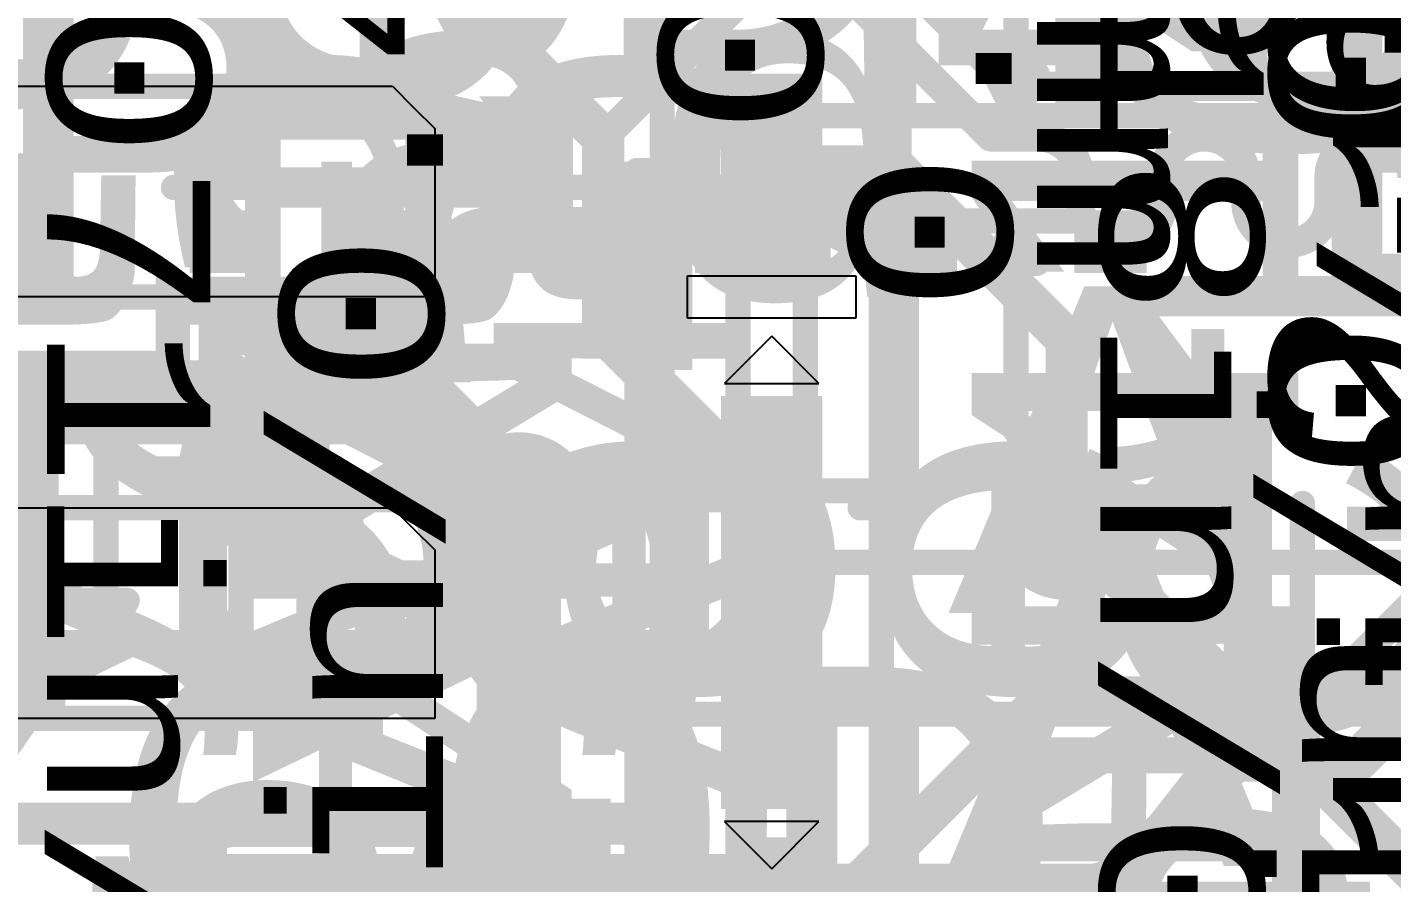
# Model space of a CAD drawing. Header units: inches. Extents: x -2.12 to 4.45, y -3.15 to 1.57.
# Drawn here: x 2.0811 to 2.405, y -0.9646 to -0.7616 of the extents above; entities that cross this region are included whole.
import ezdxf

# ---------------------------------------------------------------- set-up
doc = ezdxf.new("R2010")
doc.units = ezdxf.units.IN
doc.header["$MEASUREMENT"] = 0
for name, color, linetype in [('Bottom', 5, 'Continuous'), ('Bottom 3D Body', 56, 'Continuous'), ('Bottom Solder', 6, 'Continuous'), ('Measures', 56, 'Continuous'), ('Route Tool Path', 216, 'Continuous'), ('tDocu', 76, 'Continuous'), ('Top', 1, 'Continuous'), ('Top Overlay', 2, 'Continuous'), ('Top Paste', 8, 'Continuous'), ('Top Solder', 216, 'Continuous'), ('Top Value', 56, 'Continuous'), ('tPlace', 56, 'Continuous'), ('Via Holes', 16, 'Continuous')]:
    doc.layers.add(name, color=color, linetype=linetype)
doc.styles.add('Arial', font='', dxfattribs={"height": 0.2})
doc.styles.add('Courier New', font='', dxfattribs={"height": 0.2})
doc.styles.get('Arial').set_extended_font_data('Arial')
doc.styles.get('Courier New').set_extended_font_data('Courier New')

# ---------------------------------------------------------------- blocks, each defined once
blk = doc.blocks.new('SOD323_NEX_L_3')
at = {"layer": 'Measures', "const_width": 0.006}
blk.add_lwpolyline([(-0.103, 0.158), (-0.053, 0.158)], dxfattribs=at)
at = {"layer": 'Measures', "const_width": 0.003}
blk.add_lwpolyline([(-0.1045, 0.158, 1), (-0.1015, 0.158, 1)], format="xyb", close=True, dxfattribs=at)
at = {"layer": 'Measures', "style": 'Courier New'}
for s, p in [('0.106in/2.692mm', (-0.159, 0.178)), ('0.018in/0.457mm', (-0.199, 0.078))]:
    blk.add_text(s, height=0.03875, dxfattribs=at).set_placement(p)
blk = doc.blocks.new('SOD_123_ONS_L_6')
at = {"layer": 'Measures', "style": 'Courier New'}
for s, p in [('Default Padstyle: RX36Y28D0T', (-0.599, -0.339)), ('Alt 1 Padstyle: OX60Y90D30P', (-0.583, -0.414)), ('Alt 2 Padstyle: OX90Y60D30P', (-0.583, -0.489))]:
    blk.add_text(s, height=0.0775, dxfattribs=at).set_placement(p)
blk = doc.blocks.new('SOD_123_ONS_L_7')
at = {"layer": 'Measures', "style": 'Courier New'}
for s, p in [('Default Padstyle: RX36Y28D0T', (-0.599, -0.339)), ('Alt 1 Padstyle: OX60Y90D30P', (-0.583, -0.414)), ('Alt 2 Padstyle: OX90Y60D30P', (-0.583, -0.489))]:
    blk.add_text(s, height=0.0775, dxfattribs=at).set_placement(p)
blk = doc.blocks.new('SOD323_NEX_L_8')
at = {"layer": 'Top'}
blk.add_hatch(color=1, dxfattribs=at).paths.add_polyline_path([(0.0175, 0.008), (0.059, 0.008), (0.059, -0.008), (0.0175, -0.008)])
at = {"layer": 'Top Paste'}
blk.add_hatch(color=8, dxfattribs=at).paths.add_polyline_path([(0.0175, 0.008), (0.059, 0.008), (0.059, -0.008), (0.0175, -0.008)])
at = {"layer": 'Top Solder'}
blk.add_hatch(color=216, dxfattribs=at).paths.add_polyline_path([(0.0135, 0.012), (0.063, 0.012), (0.063, -0.012), (0.0135, -0.012)])
at = {"layer": 'Measures', "const_width": 0.006}
for points in [[(0.053, 0.173), (0.053, 0.158)], [(0.063, 0.163), (0.053, 0.158)], [(0.063, 0.163), (0.063, 0.153)], [(0.053, 0.158), (0.063, 0.153)], [(0.053, 0.158), (0.103, 0.158)], [(0.053, 0.158), (0.053, 0.008)], [(-0.028, 0.058), (0.022, 0.058)], [(0.153, 0.058), (0.153, 0.008)], [(0, 0.026), (0.236, 0.026)], [(0.148, 0.018), (0.158, 0.018)], [(0.148, 0.018), (0.153, 0.008)], [(0.158, 0.018), (0.153, 0.008)], [(0.053, 0.008), (0.153, 0.008)], [(0.053, 0.008), (0.053, 0)], [(0.153, 0.008), (0.168, 0.008)], [(0.036, 0), (0.036, -0.126)], [(0.053, -0.008), (0.153, -0.008)], [(0.153, -0.008), (0.148, -0.018)], [(0.153, -0.008), (0.158, -0.018)], [(0.153, -0.008), (0.153, -0.058)], [(0.153, -0.008), (0.168, -0.008)], [(0.148, -0.018), (0.158, -0.018)], [(0, -0.026), (0.236, -0.026)], [(0.046, -0.122), (0.036, -0.126)], [(0.046, -0.122), (0.046, -0.132)], [(0.036, -0.126), (0.046, -0.132)], [(0.036, -0.126), (0.086, -0.126)], [(0.036, -0.126), (0.036, -0.142)]]:
    blk.add_lwpolyline(points, dxfattribs=at)
at = {"layer": 'Measures', "const_width": 0.003}
for points in [[(0.0515, 0.173, 1), (0.0545, 0.173, 1)], [(0.0615, 0.163, 1), (0.0645, 0.163, 1)], [(0.0615, 0.163, 1), (0.0645, 0.163, 1)], [(0.0515, 0.158, 1), (0.0545, 0.158, 1)], [(0.0515, 0.158, 1), (0.0545, 0.158, 1)], [(0.0515, 0.158, 1), (0.0545, 0.158, 1)], [(0.0515, 0.158, 1), (0.0545, 0.158, 1)], [(0.0515, 0.158, 1), (0.0545, 0.158, 1)], [(0.1015, 0.158, 1), (0.1045, 0.158, 1)], [(0.0615, 0.153, 1), (0.0645, 0.153, 1)], [(0.0615, 0.153, 1), (0.0645, 0.153, 1)], [(0.0205, 0.058, 1), (0.0235, 0.058, 1)], [(0.1515, 0.058, 1), (0.1545, 0.058, 1)], [(-0.0015, 0.026, 1), (0.0015, 0.026, 1)], [(0.1465, 0.018, 1), (0.1495, 0.018, 1)], [(0.1465, 0.018, 1), (0.1495, 0.018, 1)], [(0.1565, 0.018, 1), (0.1595, 0.018, 1)], [(0.1565, 0.018, 1), (0.1595, 0.018, 1)], [(0.0515, 0.008, 1), (0.0545, 0.008, 1)], [(0.0515, 0.008, 1), (0.0545, 0.008, 1)], [(0.0515, 0.008, 1), (0.0545, 0.008, 1)], [(0.1515, 0.008, 1), (0.1545, 0.008, 1)], [(0.1515, 0.008, 1), (0.1545, 0.008, 1)], [(0.1515, 0.008, 1), (0.1545, 0.008, 1)], [(0.1515, 0.008, 1), (0.1545, 0.008, 1)], [(0.1515, 0.008, 1), (0.1545, 0.008, 1)], [(0.1665, 0.008, 1), (0.1695, 0.008, 1)], [(0.0345, 0, 1), (0.0375, 0, 1)], [(0.0515, 0, 1), (0.0545, 0, 1)], [(0.0515, -0.008, 1), (0.0545, -0.008, 1)], [(0.1515, -0.008, 1), (0.1545, -0.008, 1)], [(0.1515, -0.008, 1), (0.1545, -0.008, 1)], [(0.1515, -0.008, 1), (0.1545, -0.008, 1)], [(0.1515, -0.008, 1), (0.1545, -0.008, 1)], [(0.1515, -0.008, 1), (0.1545, -0.008, 1)], [(0.1665, -0.008, 1), (0.1695, -0.008, 1)], [(0.1465, -0.018, 1), (0.1495, -0.018, 1)], [(0.1465, -0.018, 1), (0.1495, -0.018, 1)], [(0.1565, -0.018, 1), (0.1595, -0.018, 1)], [(0.1565, -0.018, 1), (0.1595, -0.018, 1)], [(-0.0015, -0.026, 1), (0.0015, -0.026, 1)], [(0.1515, -0.058, 1), (0.1545, -0.058, 1)], [(0.0445, -0.122, 1), (0.0475, -0.122, 1)], [(0.0445, -0.122, 1), (0.0475, -0.122, 1)], [(0.0345, -0.126, 1), (0.0375, -0.126, 1)], [(0.0345, -0.126, 1), (0.0375, -0.126, 1)], [(0.0345, -0.126, 1), (0.0375, -0.126, 1)], [(0.0345, -0.126, 1), (0.0375, -0.126, 1)], [(0.0345, -0.126, 1), (0.0375, -0.126, 1)], [(0.0845, -0.126, 1), (0.0875, -0.126, 1)], [(0.0445, -0.132, 1), (0.0475, -0.132, 1)], [(0.0445, -0.132, 1), (0.0475, -0.132, 1)], [(0.0345, -0.142, 1), (0.0375, -0.142, 1)]]:
    blk.add_lwpolyline(points, format="xyb", close=True, dxfattribs=at)
at = {"layer": 'tDocu', "const_width": 0.006}
for points in [[(-0.036, 0.026), (0.036, 0.026)], [(0.036, 0.026), (0.036, -0.026)], [(0.035, 0.008), (0.053, 0.008)], [(0.035, 0.008), (0.036, -0.008)], [(0.053, 0.008), (0.053, -0.008)], [(0.036, -0.008), (0.053, -0.008)], [(-0.036, -0.026), (0.036, -0.026)]]:
    blk.add_lwpolyline(points, dxfattribs=at)
at = {"layer": 'tDocu', "const_width": 0.003}
for points in [[(0.0345, 0.026, 1), (0.0375, 0.026, 1)], [(0.0345, 0.026, 1), (0.0375, 0.026, 1)], [(0.0335, 0.008, 1), (0.0365, 0.008, 1)], [(0.0335, 0.008, 1), (0.0365, 0.008, 1)], [(0.0515, 0.008, 1), (0.0545, 0.008, 1)], [(0.0515, 0.008, 1), (0.0545, 0.008, 1)], [(0.0345, -0.008, 1), (0.0375, -0.008, 1)], [(0.0345, -0.008, 1), (0.0375, -0.008, 1)], [(0.0515, -0.008, 1), (0.0545, -0.008, 1)], [(0.0515, -0.008, 1), (0.0545, -0.008, 1)], [(0.0345, -0.026, 1), (0.0375, -0.026, 1)], [(0.0345, -0.026, 1), (0.0375, -0.026, 1)]]:
    blk.add_lwpolyline(points, format="xyb", close=True, dxfattribs=at)
at = {"layer": 'tPlace'}
for p, q in [((0.0105, 0.01121), (-0.00071, 0)), ((0.0105, -0.01121), (0.0105, 0.01121)), ((-0.00071, 0), (0.0105, -0.01121))]:
    blk.add_line(p, q, dxfattribs=at)
at = {"layer": 'tPlace', "const_width": 0.006}
for points in [[(-0.04, 0.032), (0.04, 0.032)], [(0.04, 0.032), (0.04, 0.021)], [(0.04, -0.021), (0.04, -0.032)], [(-0.04, -0.032), (0.04, -0.032)]]:
    blk.add_lwpolyline(points, dxfattribs=at)
at = {"layer": 'tPlace', "const_width": 0.003}
for points in [[(0.0385, 0.032, 1), (0.0415, 0.032, 1)], [(0.0385, 0.032, 1), (0.0415, 0.032, 1)], [(0.0385, 0.021, 1), (0.0415, 0.021, 1)], [(0.0385, -0.021, 1), (0.0415, -0.021, 1)], [(0.0385, -0.032, 1), (0.0415, -0.032, 1)], [(0.0385, -0.032, 1), (0.0415, -0.032, 1)]]:
    blk.add_lwpolyline(points, format="xyb", close=True, dxfattribs=at)
at = {"layer": 'Measures', "style": 'Courier New'}
for s, p in [('0.018in/0.457mm', (-0.199, 0.078)), ('0.016in/0.406mm', (0.173, -0.012)), ('0.071in/1.803mm', (-0.159, -0.172))]:
    blk.add_text(s, height=0.03875, dxfattribs=at).set_placement(p)
blk = doc.blocks.new('SOD323_NEX_L_9')
at = {"layer": 'Measures', "style": 'Courier New'}
blk.add_text('0.018in/0.457mm', height=0.03875, dxfattribs=at).set_placement((-0.199, 0.078))
blk = doc.blocks.new('SOD323_NEX_L_10')
at = {"layer": 'Measures', "style": 'Courier New'}
blk.add_text('0.106in/2.692mm', height=0.03875, dxfattribs=at).set_placement((-0.159, 0.178))
blk = doc.blocks.new('SOD323_NEX_L_11')
at = {"layer": 'Top'}
for points in [[(-0.059, 0.008), (-0.0175, 0.008), (-0.0175, -0.008), (-0.059, -0.008)], [(0.0175, 0.008), (0.059, 0.008), (0.059, -0.008), (0.0175, -0.008)]]:
    blk.add_hatch(color=1, dxfattribs=at).paths.add_polyline_path(points)
at = {"layer": 'Top Paste'}
for points in [[(-0.059, 0.008), (-0.0175, 0.008), (-0.0175, -0.008), (-0.059, -0.008)], [(0.0175, 0.008), (0.059, 0.008), (0.059, -0.008), (0.0175, -0.008)]]:
    blk.add_hatch(color=8, dxfattribs=at).paths.add_polyline_path(points)
at = {"layer": 'Top Solder'}
for points in [[(-0.063, 0.012), (-0.0135, 0.012), (-0.0135, -0.012), (-0.063, -0.012)], [(0.0135, 0.012), (0.063, 0.012), (0.063, -0.012), (0.0135, -0.012)]]:
    blk.add_hatch(color=216, dxfattribs=at).paths.add_polyline_path(points)
at = {"layer": 'Measures', "const_width": 0.006}
for points in [[(-0.053, 0.058), (-0.053, 0.158)], [(0.053, 0.008), (0.053, 0.158)], [(-0.028, 0.058), (-0.028, 0.073)], [(-0.063, 0.053), (-0.063, 0.063)], [(-0.053, 0.058), (-0.063, 0.063)], [(-0.028, 0.058), (-0.018, 0.063)], [(-0.018, 0.053), (-0.018, 0.063)], [(-0.053, 0.058), (-0.103, 0.058)], [(-0.063, 0.053), (-0.053, 0.058)], [(-0.053, 0), (-0.053, 0.058)], [(-0.018, 0.053), (-0.028, 0.058)], [(0.022, 0.058), (-0.028, 0.058)], [(-0.028, 0), (-0.028, 0.058)], [(0.236, 0.026), (0, 0.026)], [(0.153, 0.008), (0.053, 0.008)], [(0.053, 0), (0.053, 0.008)], [(-0.036, -0.126), (-0.036, 0)], [(0.036, -0.126), (0.036, 0)], [(0.153, -0.008), (0.053, -0.008)], [(0.236, -0.026), (0, -0.026)], [(-0.046, -0.132), (-0.046, -0.122)], [(-0.036, -0.126), (-0.046, -0.122)], [(0.036, -0.126), (0.046, -0.122)], [(0.046, -0.132), (0.046, -0.122)], [(-0.036, -0.126), (-0.086, -0.126)], [(-0.046, -0.132), (-0.036, -0.126)], [(-0.036, -0.142), (-0.036, -0.126)], [(0.046, -0.132), (0.036, -0.126)], [(0.086, -0.126), (0.036, -0.126)], [(0.036, -0.142), (0.036, -0.126)]]:
    blk.add_lwpolyline(points, dxfattribs=at)
at = {"layer": 'Measures', "const_width": 0.003}
for points in [[(-0.0295, 0.073, 1), (-0.0265, 0.073, 1)], [(-0.0645, 0.063, 1), (-0.0615, 0.063, 1)], [(-0.0645, 0.063, 1), (-0.0615, 0.063, 1)], [(-0.0195, 0.063, 1), (-0.0165, 0.063, 1)], [(-0.0195, 0.063, 1), (-0.0165, 0.063, 1)], [(-0.0545, 0.058, 1), (-0.0515, 0.058, 1)], [(-0.0545, 0.058, 1), (-0.0515, 0.058, 1)], [(-0.0545, 0.058, 1), (-0.0515, 0.058, 1)], [(-0.0545, 0.058, 1), (-0.0515, 0.058, 1)], [(-0.0545, 0.058, 1), (-0.0515, 0.058, 1)], [(-0.0295, 0.058, 1), (-0.0265, 0.058, 1)], [(-0.0295, 0.058, 1), (-0.0265, 0.058, 1)], [(-0.0295, 0.058, 1), (-0.0265, 0.058, 1)], [(-0.0295, 0.058, 1), (-0.0265, 0.058, 1)], [(-0.0295, 0.058, 1), (-0.0265, 0.058, 1)], [(0.0205, 0.058, 1), (0.0235, 0.058, 1)], [(-0.0645, 0.053, 1), (-0.0615, 0.053, 1)], [(-0.0645, 0.053, 1), (-0.0615, 0.053, 1)], [(-0.0195, 0.053, 1), (-0.0165, 0.053, 1)], [(-0.0195, 0.053, 1), (-0.0165, 0.053, 1)], [(-0.0015, 0.026, 1), (0.0015, 0.026, 1)], [(0.0515, 0.008, 1), (0.0545, 0.008, 1)], [(0.0515, 0.008, 1), (0.0545, 0.008, 1)], [(0.0515, 0.008, 1), (0.0545, 0.008, 1)], [(-0.0545, 0, 1), (-0.0515, 0, 1)], [(-0.0375, 0, 1), (-0.0345, 0, 1)], [(-0.0295, 0, 1), (-0.0265, 0, 1)], [(0.0345, 0, 1), (0.0375, 0, 1)], [(0.0515, 0, 1), (0.0545, 0, 1)], [(0.0515, -0.008, 1), (0.0545, -0.008, 1)], [(-0.0015, -0.026, 1), (0.0015, -0.026, 1)], [(-0.0475, -0.122, 1), (-0.0445, -0.122, 1)], [(-0.0475, -0.122, 1), (-0.0445, -0.122, 1)], [(0.0445, -0.122, 1), (0.0475, -0.122, 1)], [(0.0445, -0.122, 1), (0.0475, -0.122, 1)], [(-0.0375, -0.126, 1), (-0.0345, -0.126, 1)], [(-0.0375, -0.126, 1), (-0.0345, -0.126, 1)], [(-0.0375, -0.126, 1), (-0.0345, -0.126, 1)], [(-0.0375, -0.126, 1), (-0.0345, -0.126, 1)], [(-0.0375, -0.126, 1), (-0.0345, -0.126, 1)], [(0.0345, -0.126, 1), (0.0375, -0.126, 1)], [(0.0345, -0.126, 1), (0.0375, -0.126, 1)], [(0.0345, -0.126, 1), (0.0375, -0.126, 1)], [(0.0345, -0.126, 1), (0.0375, -0.126, 1)], [(0.0345, -0.126, 1), (0.0375, -0.126, 1)], [(0.0845, -0.126, 1), (0.0875, -0.126, 1)], [(-0.0475, -0.132, 1), (-0.0445, -0.132, 1)], [(-0.0475, -0.132, 1), (-0.0445, -0.132, 1)], [(0.0445, -0.132, 1), (0.0475, -0.132, 1)], [(0.0445, -0.132, 1), (0.0475, -0.132, 1)], [(-0.0375, -0.142, 1), (-0.0345, -0.142, 1)], [(0.0345, -0.142, 1), (0.0375, -0.142, 1)]]:
    blk.add_lwpolyline(points, format="xyb", close=True, dxfattribs=at)
at = {"layer": 'tDocu', "const_width": 0.006}
for points in [[(-0.036, -0.026), (-0.036, 0.026)], [(0.036, 0.026), (-0.036, 0.026)], [(0.036, -0.026), (0.036, 0.026)], [(-0.053, -0.008), (-0.053, 0.008)], [(-0.036, 0.008), (-0.053, 0.008)], [(-0.036, -0.008), (-0.036, 0.008)], [(0.053, 0.008), (0.035, 0.008)], [(0.036, -0.008), (0.035, 0.008)], [(0.053, -0.008), (0.053, 0.008)], [(-0.036, -0.008), (-0.053, -0.008)], [(0.053, -0.008), (0.036, -0.008)], [(0.036, -0.026), (-0.036, -0.026)]]:
    blk.add_lwpolyline(points, dxfattribs=at)
at = {"layer": 'tDocu', "const_width": 0.003}
for points in [[(-0.0375, 0.026, 1), (-0.0345, 0.026, 1)], [(-0.0375, 0.026, 1), (-0.0345, 0.026, 1)], [(0.0345, 0.026, 1), (0.0375, 0.026, 1)], [(0.0345, 0.026, 1), (0.0375, 0.026, 1)], [(-0.0545, 0.008, 1), (-0.0515, 0.008, 1)], [(-0.0545, 0.008, 1), (-0.0515, 0.008, 1)], [(-0.0375, 0.008, 1), (-0.0345, 0.008, 1)], [(-0.0375, 0.008, 1), (-0.0345, 0.008, 1)], [(0.0335, 0.008, 1), (0.0365, 0.008, 1)], [(0.0335, 0.008, 1), (0.0365, 0.008, 1)], [(0.0515, 0.008, 1), (0.0545, 0.008, 1)], [(0.0515, 0.008, 1), (0.0545, 0.008, 1)], [(-0.0545, -0.008, 1), (-0.0515, -0.008, 1)], [(-0.0545, -0.008, 1), (-0.0515, -0.008, 1)], [(-0.0375, -0.008, 1), (-0.0345, -0.008, 1)], [(-0.0375, -0.008, 1), (-0.0345, -0.008, 1)], [(0.0345, -0.008, 1), (0.0375, -0.008, 1)], [(0.0345, -0.008, 1), (0.0375, -0.008, 1)], [(0.0515, -0.008, 1), (0.0545, -0.008, 1)], [(0.0515, -0.008, 1), (0.0545, -0.008, 1)], [(-0.0375, -0.026, 1), (-0.0345, -0.026, 1)], [(-0.0375, -0.026, 1), (-0.0345, -0.026, 1)], [(0.0345, -0.026, 1), (0.0375, -0.026, 1)], [(0.0345, -0.026, 1), (0.0375, -0.026, 1)]]:
    blk.add_lwpolyline(points, format="xyb", close=True, dxfattribs=at)
at = {"layer": 'tPlace'}
for p, q in [((-0.015, -0.02), (-0.015, 0.02)), ((-0.015, 0.02), (-0.005, 0.02)), ((-0.005, 0.02), (-0.005, -0.02)), ((0.0105, 0.01121), (-0.00071, 0)), ((0.0105, -0.01121), (0.0105, 0.01121)), ((-0.00071, 0), (0.0105, -0.01121)), ((-0.005, -0.02), (-0.015, -0.02))]:
    blk.add_line(p, q, dxfattribs=at)
at = {"layer": 'tPlace', "const_width": 0.006}
for points in [[(-0.04, 0.02), (-0.04, 0.032)], [(0.04, 0.032), (-0.04, 0.032)], [(0.04, 0.021), (0.04, 0.032)], [(-0.04, -0.032), (-0.04, -0.02)], [(0.04, -0.032), (0.04, -0.021)], [(0.04, -0.032), (-0.04, -0.032)]]:
    blk.add_lwpolyline(points, dxfattribs=at)
at = {"layer": 'tPlace', "const_width": 0.003}
for points in [[(-0.0415, 0.032, 1), (-0.0385, 0.032, 1)], [(-0.0415, 0.032, 1), (-0.0385, 0.032, 1)], [(0.0385, 0.032, 1), (0.0415, 0.032, 1)], [(0.0385, 0.032, 1), (0.0415, 0.032, 1)], [(-0.0415, 0.02, 1), (-0.0385, 0.02, 1)], [(0.0385, 0.021, 1), (0.0415, 0.021, 1)], [(-0.0415, -0.02, 1), (-0.0385, -0.02, 1)], [(0.0385, -0.021, 1), (0.0415, -0.021, 1)], [(-0.0415, -0.032, 1), (-0.0385, -0.032, 1)], [(-0.0415, -0.032, 1), (-0.0385, -0.032, 1)], [(0.0385, -0.032, 1), (0.0415, -0.032, 1)], [(0.0385, -0.032, 1), (0.0415, -0.032, 1)]]:
    blk.add_lwpolyline(points, format="xyb", close=True, dxfattribs=at)
at = {"layer": 'Measures', "style": 'Courier New'}
for s, p in [('0.018in/0.457mm', (-0.199, 0.078)), ('0.071in/1.803mm', (-0.159, -0.172))]:
    blk.add_text(s, height=0.03875, dxfattribs=at).set_placement(p)
blk = doc.blocks.new('CONN_QTH_030_02_L_D_A_K_FR_S00_72')
at = {"layer": 'Measures', "style": 'Courier New'}
for s, p in [('Default Padstyle: RX8Y72D0T', (-0.576, -0.832)), ('Mounting Hole Padstyle: EX60Y60D40P', (-0.757, -0.907))]:
    blk.add_text(s, height=0.0775, dxfattribs=at).set_placement(p)
blk = doc.blocks.new('TP11R_B_80')
at = {"layer": 'Bottom 3D Body', "style": 'Courier New', "text_generation_flag": 2}
blk.add_text('>TP_SIGNAL_NAME', height=0.0610235, rotation=-180, dxfattribs=at).set_placement((0, 0.075))
blk = doc.blocks.new('TP11R_B_82')
at = {"layer": 'Bottom 3D Body', "style": 'Courier New', "text_generation_flag": 2}
blk.add_text('>TP_SIGNAL_NAME', height=0.0610235, rotation=-180, dxfattribs=at).set_placement((0, 0.075))
blk = doc.blocks.new('SMD3225_3_2X2_5X0_7_MTC_L_110')
at = {"layer": 'Measures', "style": 'Courier New'}
for s, p in [('Outer Pad Padstyle: RX47Y59D0T', (-0.659, -0.415)), ('Alternate 1 Padstyle: OX60Y90D30P', (-0.712, -0.515)), ('Alternate 2 Padstyle: OX90Y60D30P', (-0.712, -0.615))]:
    blk.add_text(s, height=0.0775, dxfattribs=at).set_placement(p)
blk = doc.blocks.new('RP2040TR7_RPI_L_111')
at = {"layer": 'Measures', "style": 'Courier New'}
for s, height, p in [('0.276in/7.01mm', 0.03875, (-0.148, -0.312)), ('Default Padstyle: RX7Y28D0T', 0.0775, (-0.576, -0.456)), ('Heat Tab Padstyle: RX126Y126D0T', 0.0775, (-0.681, -0.516)), ('Alt 1 Padstyle: OX60Y90D30P', 0.0775, (-0.583, -0.636))]:
    blk.add_text(s, height=height, dxfattribs=at).set_placement(p)
blk = doc.blocks.new('W25Q16JVUXIQ_WIN_L_112')
at = {"layer": 'Measures', "style": 'Courier New'}
for s, p in [('Heat Tab Padstyle: RX8Y63D0T', (-0.613, -0.47)), ('Alt 1 Padstyle: OX60Y90D30P', (-0.583, -0.59)), ('Alt 2 Padstyle: OX90Y60D30P', (-0.583, -0.65))]:
    blk.add_text(s, height=0.0775, dxfattribs=at).set_placement(p)

msp = doc.modelspace()

# ---------------------------------------------------------------- hatches: boundary and pattern name
at = {"layer": 'Bottom'}
h = msp.add_hatch(color=5, dxfattribs=at)
edge = h.paths.add_edge_path()
edge.add_arc((2.1978, -0.87561), 0.013905, 0, 360)
h = msp.add_hatch(color=5, dxfattribs=at)
edge = h.paths.add_edge_path()
edge.add_arc((2.3278, -0.87961), 0.013905, 0, 360)
at = {"layer": 'Bottom Solder'}
h = msp.add_hatch(color=6, dxfattribs=at)
edge = h.paths.add_edge_path()
edge.add_arc((2.1978, -0.87561), 0.017905, 0, 360)
h = msp.add_hatch(color=6, dxfattribs=at)
edge = h.paths.add_edge_path()
edge.add_arc((2.3278, -0.87961), 0.017905, 0, 360)
at = {"layer": 'Top'}
h = msp.add_hatch(color=1, dxfattribs=at)
edge = h.paths.add_edge_path()
edge.add_arc((2.1978, -0.87561), 0.013905, 0, 360)
h = msp.add_hatch(color=1, dxfattribs=at)
edge = h.paths.add_edge_path()
edge.add_arc((2.3278, -0.87961), 0.013905, 0, 360)
at = {"layer": 'Top Solder'}
h = msp.add_hatch(color=216, dxfattribs=at)
edge = h.paths.add_edge_path()
edge.add_arc((2.1978, -0.87561), 0.017905, 0, 360)
h = msp.add_hatch(color=216, dxfattribs=at)
edge = h.paths.add_edge_path()
edge.add_arc((2.3278, -0.87961), 0.017905, 0, 360)
at = {"layer": 'Via Holes'}
h = msp.add_hatch(color=7, dxfattribs=at)
edge = h.paths.add_edge_path()
edge.add_arc((2.1978, -0.87561), 0.005905, 0, 360)
h = msp.add_hatch(color=7, dxfattribs=at)
edge = h.paths.add_edge_path()
edge.add_arc((2.3278, -0.87961), 0.005905, 0, 360)

# ---------------------------------------------------------------- linework, layer by layer
at = {"layer": 'Bottom'}
for points, const_width in [([(2.11977, -0.58061), (2.31477, -0.77561)], 0.007), ([(2.115, -0.59281), (2.3098, -0.78761)], 0.007), ([(2.31477, -0.77561), (2.8378, -0.77561)], 0.007), ([(2.3098, -0.78761), (2.32115, -0.78761)], 0.007), ([(2.36039, -0.78761), (2.36063, -0.78761)], 0.007), ([(2.39987, -0.78761), (2.40011, -0.78761)], 0.007), ([(2.3309, -0.80307), (2.3309, -0.79736)], 0.007), ([(2.35064, -0.80307), (2.35064, -0.79736)], 0.007), ([(2.37038, -0.80307), (2.37038, -0.79736)], 0.007), ([(2.39012, -0.80307), (2.39012, -0.79736)], 0.007), ([(2.34065, -0.81282), (2.34089, -0.81282)], 0.007), ([(2.38013, -0.81282), (2.38037, -0.81282)], 0.007), ([(2.1978, -1.09061), (2.1978, -0.87561)], 0.02), ([(2.3278, -0.87961), (2.4728, -1.02461)], 0.01)]:
    msp.add_lwpolyline(points, dxfattribs=dict(at, const_width=const_width))
for points, const_width in [([(2.31302, -0.77561, 1), (2.31652, -0.77561, 1)], 0.0035), ([(2.31302, -0.77561, 1), (2.31652, -0.77561, 1)], 0.0035), ([(2.30805, -0.78761, 1), (2.31155, -0.78761, 1)], 0.0035), ([(2.30805, -0.78761, 1), (2.31155, -0.78761, 1)], 0.0035), ([(2.3194, -0.78761, 1), (2.3229, -0.78761, 1)], 0.0035), ([(2.3194, -0.78761, 1), (2.3229, -0.78761, 1)], 0.0035), ([(2.35864, -0.78761, 1), (2.36214, -0.78761, 1)], 0.0035), ([(2.35864, -0.78761, 1), (2.36214, -0.78761, 1)], 0.0035), ([(2.35888, -0.78761, 1), (2.36238, -0.78761, 1)], 0.0035), ([(2.35888, -0.78761, 1), (2.36238, -0.78761, 1)], 0.0035), ([(2.39812, -0.78761, 1), (2.40162, -0.78761, 1)], 0.0035), ([(2.39812, -0.78761, 1), (2.40162, -0.78761, 1)], 0.0035), ([(2.39836, -0.78761, 1), (2.40186, -0.78761, 1)], 0.0035), ([(2.39836, -0.78761, 1), (2.40186, -0.78761, 1)], 0.0035), ([(2.32915, -0.79736, 1), (2.33265, -0.79736, 1)], 0.0035), ([(2.32915, -0.79736, 1), (2.33265, -0.79736, 1)], 0.0035), ([(2.34889, -0.79736, 1), (2.35239, -0.79736, 1)], 0.0035), ([(2.34889, -0.79736, 1), (2.35239, -0.79736, 1)], 0.0035), ([(2.36863, -0.79736, 1), (2.37213, -0.79736, 1)], 0.0035), ([(2.36863, -0.79736, 1), (2.37213, -0.79736, 1)], 0.0035), ([(2.38837, -0.79736, 1), (2.39187, -0.79736, 1)], 0.0035), ([(2.38837, -0.79736, 1), (2.39187, -0.79736, 1)], 0.0035), ([(2.32915, -0.80307, 1), (2.33265, -0.80307, 1)], 0.0035), ([(2.32915, -0.80307, 1), (2.33265, -0.80307, 1)], 0.0035), ([(2.34889, -0.80307, 1), (2.35239, -0.80307, 1)], 0.0035), ([(2.34889, -0.80307, 1), (2.35239, -0.80307, 1)], 0.0035), ([(2.36863, -0.80307, 1), (2.37213, -0.80307, 1)], 0.0035), ([(2.36863, -0.80307, 1), (2.37213, -0.80307, 1)], 0.0035), ([(2.38837, -0.80307, 1), (2.39187, -0.80307, 1)], 0.0035), ([(2.38837, -0.80307, 1), (2.39187, -0.80307, 1)], 0.0035), ([(2.3389, -0.81282, 1), (2.3424, -0.81282, 1)], 0.0035), ([(2.3389, -0.81282, 1), (2.3424, -0.81282, 1)], 0.0035), ([(2.33914, -0.81282, 1), (2.34264, -0.81282, 1)], 0.0035), ([(2.33914, -0.81282, 1), (2.34264, -0.81282, 1)], 0.0035), ([(2.37838, -0.81282, 1), (2.38188, -0.81282, 1)], 0.0035), ([(2.37838, -0.81282, 1), (2.38188, -0.81282, 1)], 0.0035), ([(2.37862, -0.81282, 1), (2.38212, -0.81282, 1)], 0.0035), ([(2.37862, -0.81282, 1), (2.38212, -0.81282, 1)], 0.0035), ([(2.1928, -0.87561, 1), (2.2028, -0.87561, 1)], 0.01), ([(2.3253, -0.87961, 1), (2.3303, -0.87961, 1)], 0.005)]:
    msp.add_lwpolyline(points, format="xyb", close=True, dxfattribs=dict(at, const_width=const_width))
at = {"layer": 'Bottom', "const_width": 0.007}
for points in [[(2.32115, -0.78761, -0.4142136), (2.3309, -0.79736)], [(2.35064, -0.79736, -0.4142136), (2.36039, -0.78761)], [(2.36063, -0.78761, -0.4142136), (2.37038, -0.79736)], [(2.39012, -0.79736, -0.4142136), (2.39987, -0.78761)], [(2.40011, -0.78761, -0.4142136), (2.40986, -0.79736)], [(2.34065, -0.81282, -0.4142136), (2.3309, -0.80307)], [(2.35064, -0.80307, -0.4142136), (2.34089, -0.81282)], [(2.38013, -0.81282, -0.4142136), (2.37038, -0.80307)], [(2.39012, -0.80307, -0.4142136), (2.38037, -0.81282)]]:
    msp.add_lwpolyline(points, format="xyb", dxfattribs=at)
at = {"layer": 'Route Tool Path', "const_width": 0.006}
for points in [[(1.1428, -0.77561), (2.1428, -0.77561)], [(1.1428, -0.82561), (2.1428, -0.82561)], [(1.1428, -0.87561), (2.1428, -0.87561)], [(1.1428, -0.92561), (2.1428, -0.92561)]]:
    msp.add_lwpolyline(points, dxfattribs=at)
at = {"layer": 'Route Tool Path', "const_width": 0.003}
for points in [[(2.1413, -0.77561, 1), (2.1443, -0.77561, 1)], [(2.1413, -0.77561, 1), (2.1443, -0.77561, 1)], [(2.1663, -0.80061, 1), (2.1693, -0.80061, 1)], [(2.1663, -0.80061, 1), (2.1693, -0.80061, 1)], [(2.1413, -0.82561, 1), (2.1443, -0.82561, 1)], [(2.1413, -0.82561, 1), (2.1443, -0.82561, 1)], [(2.1413, -0.87561, 1), (2.1443, -0.87561, 1)], [(2.1413, -0.87561, 1), (2.1443, -0.87561, 1)], [(2.1663, -0.90061, 1), (2.1693, -0.90061, 1)], [(2.1663, -0.90061, 1), (2.1693, -0.90061, 1)], [(2.1413, -0.92561, 1), (2.1443, -0.92561, 1)], [(2.1413, -0.92561, 1), (2.1443, -0.92561, 1)]]:
    msp.add_lwpolyline(points, format="xyb", close=True, dxfattribs=at)
at = {"layer": 'Route Tool Path', "const_width": 0.006}
for points in [[(2.1428, -0.77561, -0.4142136), (2.1678, -0.80061)], [(2.1678, -0.80061, -0.4142136), (2.1428, -0.82561)], [(2.1428, -0.87561, -0.4142136), (2.1678, -0.90061)], [(2.1678, -0.90061, -0.4142136), (2.1428, -0.92561)]]:
    msp.add_lwpolyline(points, format="xyb", dxfattribs=at)
at = {"layer": 'Top'}
for p, q in [((1.1078, -0.77561), (2.1678, -0.77561)), ((2.1678, -0.77561), (2.1728, -0.78061)), ((2.1728, -0.78061), (2.1778, -0.78561)), ((2.1778, -0.78561), (2.1778, -0.82561)), ((2.1778, -0.82561), (1.1178, -0.82561)), ((1.1078, -0.87561), (2.1678, -0.87561)), ((2.1678, -0.87561), (2.1728, -0.88061)), ((2.1728, -0.88061), (2.1778, -0.88561)), ((2.1778, -0.88561), (2.1778, -0.92561)), ((2.1778, -0.92561), (1.1178, -0.92561))]:
    msp.add_line(p, q, dxfattribs=at)
for points, const_width in [([(2.2178, -0.78789), (2.29208, -0.71361)], 0.007), ([(2.17852, -0.74861), (2.2178, -0.78789)], 0.01), ([(2.2178, -0.83386), (2.2178, -0.78789)], 0.01), ([(2.2578, -0.79736), (2.26055, -0.79461)], 0.01), ([(2.26055, -0.79461), (2.2868, -0.79461)], 0.01), ([(2.2868, -0.79461), (2.3278, -0.83561)], 0.01), ([(2.2178, -0.83386), (2.2578, -0.87386)], 0.01), ([(2.3278, -0.87961), (2.3278, -0.83561)], 0.01), ([(1.1078, -0.85061), (2.1728, -0.85061)], 0.02), ([(2.1728, -0.85061), (2.1978, -0.87561)], 0.02), ([(2.2578, -0.92236), (2.2578, -0.87386)], 0.01), ([(2.3878, -0.92061), (2.4228, -0.88561)], 0.007), ([(2.39689, -0.93561), (2.41889, -0.91361)], 0.01), ([(2.2578, -0.98561), (2.3228, -0.92061)], 0.01), ([(2.3228, -0.92061), (2.3778, -0.92061)], 0.01), ([(2.3778, -0.92061), (2.3878, -0.92061)], 0.007), ([(2.2528, -1.05061), (2.3678, -0.93561)], 0.01), ([(2.3678, -0.93561), (2.39689, -0.93561)], 0.01), ([(1.3428, -0.95061), (2.22455, -0.95061)], 0.01), ([(2.22455, -0.95061), (2.2578, -0.98386)], 0.01)]:
    msp.add_lwpolyline(points, dxfattribs=dict(at, const_width=const_width))
for points, const_width in [([(2.2153, -0.78789, 1), (2.2203, -0.78789, 1)], 0.005), ([(2.2153, -0.78789, 1), (2.2203, -0.78789, 1)], 0.005), ([(2.21605, -0.78789, 1), (2.21955, -0.78789, 1)], 0.0035), ([(2.25805, -0.79461, 1), (2.26305, -0.79461, 1)], 0.005), ([(2.25805, -0.79461, 1), (2.26305, -0.79461, 1)], 0.005), ([(2.2843, -0.79461, 1), (2.2893, -0.79461, 1)], 0.005), ([(2.2843, -0.79461, 1), (2.2893, -0.79461, 1)], 0.005), ([(2.2553, -0.79736, 1), (2.2603, -0.79736, 1)], 0.005), ([(2.2153, -0.83386, 1), (2.2203, -0.83386, 1)], 0.005), ([(2.2153, -0.83386, 1), (2.2203, -0.83386, 1)], 0.005), ([(2.3253, -0.83561, 1), (2.3303, -0.83561, 1)], 0.005), ([(2.3253, -0.83561, 1), (2.3303, -0.83561, 1)], 0.005), ([(2.1678, -0.85061, 1), (2.1778, -0.85061, 1)], 0.01), ([(2.1678, -0.85061, 1), (2.1778, -0.85061, 1)], 0.01), ([(2.1928, -0.87561, 1), (2.2028, -0.87561, 1)], 0.01), ([(2.2553, -0.87386, 1), (2.2603, -0.87386, 1)], 0.005), ([(2.2553, -0.87386, 1), (2.2603, -0.87386, 1)], 0.005), ([(2.3253, -0.87961, 1), (2.3303, -0.87961, 1)], 0.005), ([(2.3203, -0.92061, 1), (2.3253, -0.92061, 1)], 0.005), ([(2.3203, -0.92061, 1), (2.3253, -0.92061, 1)], 0.005), ([(2.3753, -0.92061, 1), (2.3803, -0.92061, 1)], 0.005), ([(2.2553, -0.92236, 1), (2.2603, -0.92236, 1)], 0.005), ([(2.37605, -0.92061, 1), (2.37955, -0.92061, 1)], 0.0035), ([(2.38605, -0.92061, 1), (2.38955, -0.92061, 1)], 0.0035), ([(2.38605, -0.92061, 1), (2.38955, -0.92061, 1)], 0.0035), ([(2.3653, -0.93561, 1), (2.3703, -0.93561, 1)], 0.005), ([(2.3653, -0.93561, 1), (2.3703, -0.93561, 1)], 0.005), ([(2.39439, -0.93561, 1), (2.39939, -0.93561, 1)], 0.005), ([(2.39439, -0.93561, 1), (2.39939, -0.93561, 1)], 0.005), ([(2.22205, -0.95061, 1), (2.22705, -0.95061, 1)], 0.005), ([(2.22205, -0.95061, 1), (2.22705, -0.95061, 1)], 0.005)]:
    msp.add_lwpolyline(points, format="xyb", close=True, dxfattribs=dict(at, const_width=const_width))

# ---------------------------------------------------------------- block references
for name, p, rotation in [('SOD323_NEX_L_3', (2.4928, -0.67061), 90), ('SOD323_NEX_L_8', (2.2578, -0.96061), 90), ('SOD323_NEX_L_10', (2.5928, -1.01561), 90), ('RP2040TR7_RPI_L_111', (2.6328, -0.42561), 270), ('SOD_123_ONS_L_7', (1.7678, -1.35561), 90), ('SOD_123_ONS_L_6', (1.8578, -1.35561), 90), ('SOD323_NEX_L_11', (2.2578, -0.83561), 270), ('TP11R_B_82', (2.1078, -0.39561), 270), ('TP11R_B_80', (2.1778, -0.39561), 270)]:
    msp.add_blockref(name, p, dxfattribs=dict(rotation=rotation))
for name, p in [('CONN_QTH_030_02_L_D_A_K_FR_S00_72', (0.6004, -0.08386)), ('W25Q16JVUXIQ_WIN_L_112', (2.8828, -0.31061)), ('SMD3225_3_2X2_5X0_7_MTC_L_110', (2.2628, -0.41061)), ('SOD323_NEX_L_9', (2.5478, -0.84561))]:
    msp.add_blockref(name, p)

# ---------------------------------------------------------------- texts
at = {"layer": 'Top Overlay', "style": 'Arial'}
msp.add_text('D2', height=0.0775, dxfattribs=at).set_placement((2.2138, -0.77061))
msp.add_text('C16', height=0.0775, rotation=90, dxfattribs=at).set_placement((2.4178, -0.93561))
at = {"layer": 'Top Value', "style": 'Arial'}
for rotation, p in [(90, (2.3828, -1.02861)), (270, (2.1328, -0.76761))]:
    msp.add_text('1N4148WS', height=0.0775, rotation=rotation, dxfattribs=at).set_placement(p)

doc.saveas('drawing.dxf')
